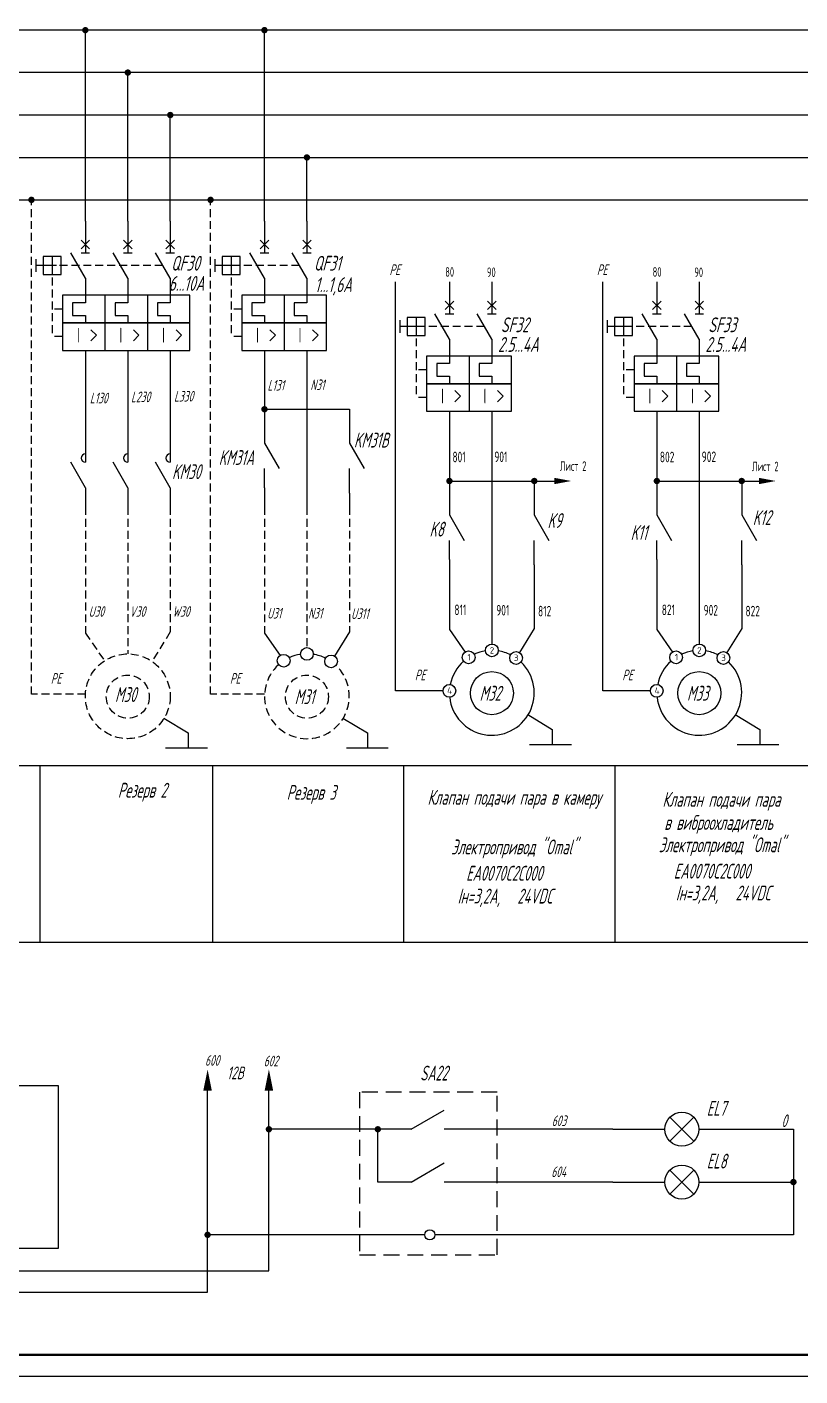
# Model space of a CAD drawing. Header units: millimetres. Extents: x 294 to 6216, y -3442 to 2720.
# Drawn here: x 943 to 1125.1, y 215.3 to 533.3 of the extents above; entities that cross this region are included whole.
import ezdxf

# ---------------------------------------------------------------- set-up
doc = ezdxf.new("R2010")
doc.units = ezdxf.units.MM
doc.header["$LTSCALE"] = 15
for name, pattern in [('HIDDEN', [0.375, 0.25, -0.125]), ('HIDDEN2', [0.1875, 0.125, -0.0625]), ('K5LT_BASIC', [0])]:
    doc.linetypes.add(name, pattern=pattern)
doc.layers.add('0.35 TEXT', color=7, linetype='Continuous', lineweight=35)
doc.layers.add('LWT 0.6', color=7, linetype='Continuous', lineweight=50)
doc.layers.add('ШТРИХОВАЯ', color=7, linetype='HIDDEN')
doc.layers.add('ШТРИХОВАЯ 2', color=7, linetype='HIDDEN2')
doc.styles.add('33', font='gost.shx', dxfattribs={"width": 0.75, "oblique": 15, "height": 2.5})
doc.styles.add('34', font='gost.shx', dxfattribs={"width": 0.75, "oblique": 15, "height": 3.5})
doc.styles.add('OPIS', font='TXT.SHX', dxfattribs={"height": 1.5})

# ---------------------------------------------------------------- blocks, each defined once
blk = doc.blocks.new('Контактор 3 ф')
at = {"linetype": 'K5LT_BASIC'}
for p, q in [((0, 0), (0, -4.5)), ((10, 0), (10, -4.5)), ((20, 0), (20, -4.5)), ((0, -10.5), (-3.46, -4.5)), ((10, -10.5), (6.54, -4.5)), ((20, -10.5), (16.54, -4.5)), ((0, -10.5), (0, -15)), ((10, -10.5), (10, -15)), ((20, -10.5), (20, -15))]:
    blk.add_line(p, q, dxfattribs=at)
for centre in [(0, -3.5), (10, -3.5), (20, -3.5)]:
    blk.add_arc(centre, 1, 90, 270, dxfattribs=at)
blk = doc.blocks.new('QF+KK')
for p, q in [((0, 0), (0, -7.5)), ((10, 0), (10, -7.5)), ((20, 0), (20, -7.5)), ((-1, -6.54), (1, -4.54)), ((-1, -4.54), (1, -6.54)), ((9, -6.54), (11, -4.54)), ((9, -4.54), (11, -6.54)), ((19, -6.54), (21, -4.54)), ((19, -4.54), (21, -6.54)), ((-11.63, -11.98), (-11.63, -9.02)), ((-7.83, -8.38), (-7.83, -12.62)), ((0, -13.5), (-3.46, -7.5)), ((-1, -7.5), (1, -7.5)), ((10, -13.5), (6.54, -7.5)), ((9, -7.5), (11, -7.5)), ((20, -13.5), (16.54, -7.5)), ((19, -7.5), (21, -7.5)), ((-9.6, -10.5), (-11.63, -10.5)), ((-6.78, -10.5), (-9.95, -10.5)), ((0, -13.5), (0, -18)), ((10, -13.5), (10, -18)), ((20, -13.5), (20, -18)), ((0, -18), (0, -19.25)), ((4.62, -17.5), (4.62, -24)), ((10, -18), (10, -19.25)), ((14.62, -17.5), (14.62, -24)), ((20, -18), (20, -19.25)), ((0, -19.25), (-3, -19.25)), ((-3, -19.25), (-3, -22.25)), ((-3, -22.25), (0, -22.25)), ((0, -22.25), (0, -24)), ((10, -19.25), (7, -19.25)), ((7, -19.25), (7, -22.25)), ((7, -22.25), (10, -22.25)), ((10, -22.25), (10, -24)), ((20, -19.25), (17, -19.25)), ((17, -19.25), (17, -22.25)), ((17, -22.25), (20, -22.25)), ((20, -22.25), (20, -24)), ((4.62, -24), (4.62, -30.5)), ((14.62, -24), (14.62, -30.5)), ((1.29, -25.61), (2.6, -26.93)), ((2.6, -26.93), (1.29, -28.24)), ((11.31, -25.61), (12.63, -26.93)), ((12.63, -26.93), (11.31, -28.24)), ((21.37, -25.61), (22.68, -26.93)), ((22.68, -26.93), (21.37, -28.24)), ((0, -30.5), (0, -38)), ((10, -30.5), (10, -38)), ((20, -30.5), (20, -38))]:
    blk.add_line(p, q)
for points in [[(-9.95, -12.62), (-5.71, -12.62), (-5.71, -8.38), (-9.95, -8.38)], [(-5.38, -24), (24.62, -24), (24.62, -17.5), (-5.38, -17.5)], [(-5.38, -30.5), (24.62, -30.5), (24.62, -24), (-5.38, -24)]]:
    blk.add_lwpolyline(points, close=True)
at = {"layer": 'ШТРИХОВАЯ 2'}
for p, q in [((18.27, -10.5), (-7.83, -10.5)), ((-7.83, -10.5), (-7.83, -27.25)), ((-5.38, -20.75), (-7.83, -20.75)), ((-5.38, -27.25), (-7.83, -27.25))]:
    blk.add_line(p, q, dxfattribs=at)
at = {"layer": '0.35 TEXT', "style": '34', "width": 0.75}
for p in [(-2, -28.65), (8.03, -28.65), (18.08, -28.65)]:
    blk.add_text('I ', height=3.5, dxfattribs=at).set_placement(p)

msp = doc.modelspace()

# ---------------------------------------------------------------- linework, layer by layer
for p, q in [((1437.65, 532.549, -0.02), (334.576, 532.549, -0.02)), ((1547.638, 532.549, -0.02), (394.377, 532.549, -0.02)), ((956.721, 487.549, -0.02), (956.714, 532.549, -0.02)), ((998.932, 487.549, -0.02), (998.925, 532.549, -0.02)), ((1437.65, 522.549, -0.02), (334.576, 522.549, -0.02)), ((1547.638, 522.549, -0.02), (394.377, 522.549, -0.02)), ((966.721, 487.549, -0.02), (966.721, 522.549, -0.02)), ((1437.65, 512.549, -0.02), (334.576, 512.549, -0.02)), ((1547.638, 512.549, -0.02), (394.377, 512.549, -0.02)), ((976.721, 487.549, -0.02), (976.721, 512.549, -0.02)), ((334.576, 502.549, -0.02), (1437.65, 502.549, -0.02)), ((394.377, 502.549, -0.02), (1547.638, 502.549, -0.02)), ((1008.932, 487.549, -0.02), (1008.932, 502.549, -0.02)), ((334.576, 492.549, -0.02), (1435.401, 492.549, -0.02)), ((405.206, 492.549, -0.02), (1547.638, 492.549, -0.02)), ((956.721, 487.549, -0.02), (956.721, 480.049, -0.02)), ((966.721, 487.549, -0.02), (966.721, 480.049, -0.02)), ((976.721, 487.549, -0.02), (976.721, 480.049, -0.02)), ((998.932, 487.549, -0.02), (998.932, 480.049, -0.02)), ((998.932, 487.549, -0.02), (998.932, 480.049, -0.02)), ((1008.932, 487.549, -0.02), (1008.932, 480.049, -0.02)), ((1008.932, 487.549, -0.02), (1008.932, 480.049, -0.02)), ((997.932, 481.008, -0.02), (999.932, 483.008, -0.02)), ((997.932, 483.008, -0.02), (999.932, 481.008, -0.02)), ((1007.932, 481.008, -0.02), (1009.932, 483.008, -0.02)), ((1007.932, 483.008, -0.02), (1009.932, 481.008, -0.02)), ((987.299, 475.567, -0.02), (987.299, 478.53, -0.02)), ((989.336, 477.049, -0.02), (987.299, 477.049, -0.02)), ((992.157, 477.049, -0.02), (988.983, 477.049, -0.02)), ((991.102, 479.167, -0.02), (991.102, 474.93, -0.02)), ((998.932, 474.049, -0.02), (995.472, 480.049, -0.02)), ((997.932, 480.049, -0.02), (999.932, 480.049, -0.02)), ((1008.932, 474.049, -0.02), (1005.472, 480.049, -0.02)), ((1007.932, 480.049, -0.02), (1009.932, 480.049, -0.02)), ((998.932, 474.049, -0.02), (998.932, 469.549, -0.02)), ((1008.932, 474.049, -0.02), (1008.932, 469.549, -0.02)), ((1029.815, 376.806, -0.02), (1029.815, 473.21, -0.02)), ((1042.519, 473.21, -0.02), (1042.519, 465.71, -0.02)), ((1042.519, 473.21, -0.02), (1042.519, 465.71, -0.02)), ((1052.519, 473.21, -0.02), (1052.519, 465.71, -0.02)), ((1052.519, 473.21, -0.02), (1052.519, 465.71, -0.02)), ((1078.696, 376.806, -0.02), (1078.696, 473.21, -0.02)), ((1091.401, 473.21, -0.02), (1091.401, 465.71, -0.02)), ((1091.401, 473.21, -0.02), (1091.401, 465.71, -0.02)), ((1101.401, 473.21, -0.02), (1101.401, 465.71, -0.02)), ((1101.401, 473.21, -0.02), (1101.401, 465.71, -0.02)), ((998.932, 468.299, -0.02), (995.932, 468.299, -0.02)), ((995.932, 468.299, -0.02), (995.932, 465.299, -0.02)), ((998.932, 469.549, -0.02), (998.932, 468.299, -0.02)), ((1003.556, 470.049, -0.02), (1003.556, 463.549, -0.02)), ((1008.932, 468.299, -0.02), (1005.932, 468.299, -0.02)), ((1005.932, 468.299, -0.02), (1005.932, 465.299, -0.02)), ((1008.932, 469.549, -0.02), (1008.932, 468.299, -0.02)), ((1041.519, 466.669, -0.02), (1043.519, 468.669, -0.02)), ((1041.519, 468.669, -0.02), (1043.519, 466.669, -0.02)), ((1051.519, 466.669, -0.02), (1053.519, 468.669, -0.02)), ((1051.519, 468.669, -0.02), (1053.519, 466.669, -0.02)), ((1090.401, 466.669, -0.02), (1092.401, 468.669, -0.02)), ((1090.401, 468.669, -0.02), (1092.401, 466.669, -0.02)), ((1100.401, 466.669, -0.02), (1102.401, 468.669, -0.02)), ((1100.401, 468.669, -0.02), (1102.401, 466.669, -0.02)), ((995.932, 465.299, -0.02), (998.932, 465.299, -0.02)), ((998.932, 465.299, -0.02), (998.932, 463.549, -0.02)), ((1005.932, 465.299, -0.02), (1008.932, 465.299, -0.02)), ((1008.932, 465.299, -0.02), (1008.932, 463.549, -0.02)), ((1034.689, 464.828, -0.02), (1034.689, 460.591, -0.02)), ((1042.519, 459.71, -0.02), (1039.059, 465.71, -0.02)), ((1041.519, 465.71, -0.02), (1043.519, 465.71, -0.02)), ((1052.519, 459.71, -0.02), (1049.059, 465.71, -0.02)), ((1051.519, 465.71, -0.02), (1053.519, 465.71, -0.02)), ((1083.57, 464.828, -0.02), (1083.57, 460.591, -0.02)), ((1091.401, 459.71, -0.02), (1087.941, 465.71, -0.02)), ((1090.401, 465.71, -0.02), (1092.401, 465.71, -0.02)), ((1101.401, 459.71, -0.02), (1097.941, 465.71, -0.02)), ((1100.401, 465.71, -0.02), (1102.401, 465.71, -0.02)), ((1000.219, 461.937, -0.02), (1001.534, 460.623, -0.02)), ((1003.556, 463.549, -0.02), (1003.556, 457.049, -0.02)), ((1010.244, 461.937, -0.02), (1011.558, 460.623, -0.02)), ((1030.886, 461.228, -0.02), (1030.886, 464.191, -0.02)), ((1032.923, 462.71, -0.02), (1030.886, 462.71, -0.02)), ((1035.744, 462.71, -0.02), (1032.57, 462.71, -0.02)), ((1079.767, 461.228, -0.02), (1079.767, 464.191, -0.02)), ((1081.805, 462.71, -0.02), (1079.767, 462.71, -0.02)), ((1084.625, 462.71, -0.02), (1081.452, 462.71, -0.02)), ((1001.534, 460.623, -0.02), (1000.219, 459.308, -0.02)), ((1011.558, 460.623, -0.02), (1010.244, 459.308, -0.02)), ((1042.519, 459.71, -0.02), (1042.519, 455.21, -0.02)), ((1052.519, 459.71, -0.02), (1052.519, 455.21, -0.02)), ((1091.401, 459.71, -0.02), (1091.401, 455.21, -0.02)), ((1101.401, 459.71, -0.02), (1101.401, 455.21, -0.02)), ((956.721, 457.049, -0.02), (956.721, 435.189, -0.02)), ((966.721, 457.049, -0.02), (966.721, 435.189, -0.02)), ((976.721, 457.049, -0.02), (976.721, 435.189, -0.02)), ((998.932, 457.049, -0.02), (998.932, 435.189, -0.02)), ((998.932, 457.049, -0.02), (998.932, 449.549, -0.02)), ((1008.932, 457.049, -0.02), (1008.932, 420.159, -0.02)), ((1008.932, 457.049, -0.02), (1008.932, 449.549, -0.02)), ((1042.519, 455.21, -0.02), (1042.519, 453.96, -0.02)), ((1047.143, 455.71, -0.02), (1047.143, 449.21, -0.02)), ((1052.519, 455.21, -0.02), (1052.519, 453.96, -0.02)), ((1091.401, 455.21, -0.02), (1091.401, 453.96, -0.02)), ((1096.024, 455.71, -0.02), (1096.024, 449.21, -0.02)), ((1101.401, 455.21, -0.02), (1101.401, 453.96, -0.02)), ((1042.519, 453.96, -0.02), (1039.519, 453.96, -0.02)), ((1039.519, 453.96, -0.02), (1039.519, 450.96, -0.02)), ((1052.519, 453.96, -0.02), (1049.519, 453.96, -0.02)), ((1049.519, 453.96, -0.02), (1049.519, 450.96, -0.02)), ((1091.401, 453.96, -0.02), (1088.401, 453.96, -0.02)), ((1088.401, 453.96, -0.02), (1088.401, 450.96, -0.02)), ((1101.401, 453.96, -0.02), (1098.401, 453.96, -0.02)), ((1098.401, 453.96, -0.02), (1098.401, 450.96, -0.02)), ((1039.519, 450.96, -0.02), (1042.519, 450.96, -0.02)), ((1042.519, 450.96, -0.02), (1042.519, 449.21, -0.02)), ((1047.143, 449.21, -0.02), (1047.143, 442.71, -0.02)), ((1049.519, 450.96, -0.02), (1052.519, 450.96, -0.02)), ((1052.519, 450.96, -0.02), (1052.519, 449.21, -0.02)), ((1088.401, 450.96, -0.02), (1091.401, 450.96, -0.02)), ((1091.401, 450.96, -0.02), (1091.401, 449.21, -0.02)), ((1096.024, 449.21, -0.02), (1096.024, 442.71, -0.02)), ((1098.401, 450.96, -0.02), (1101.401, 450.96, -0.02)), ((1101.401, 450.96, -0.02), (1101.401, 449.21, -0.02)), ((1043.807, 447.598, -0.02), (1045.121, 446.284, -0.02)), ((1045.121, 446.284, -0.02), (1043.807, 444.969, -0.02)), ((1053.831, 447.598, -0.02), (1055.145, 446.284, -0.02)), ((1055.145, 446.284, -0.02), (1053.831, 444.969, -0.02)), ((1092.688, 447.598, -0.02), (1094.002, 446.284, -0.02)), ((1094.002, 446.284, -0.02), (1092.688, 444.969, -0.02)), ((1102.712, 447.598, -0.02), (1104.027, 446.284, -0.02)), ((1104.027, 446.284, -0.02), (1102.712, 444.969, -0.02)), ((998.932, 443.187, -0.02), (1018.932, 443.187, -0.02)), ((1018.932, 443.187, -0.02), (1018.932, 435.189, -0.02)), ((1042.519, 442.71, -0.02), (1042.519, 418.276, -0.02)), ((1042.519, 442.71, -0.02), (1042.519, 432.635, -0.02)), ((1052.519, 442.71, -0.02), (1052.519, 403.245, -0.02)), ((1091.401, 442.71, -0.02), (1091.401, 418.276, -0.02)), ((1091.401, 442.71, -0.02), (1091.401, 432.635, -0.02)), ((1101.401, 442.71, -0.02), (1101.401, 403.245, -0.02)), ((1101.401, 442.71, -0.02), (1101.401, 432.635, -0.02)), ((1042.519, 426.274, -0.02), (1067.216, 426.274, -0.02)), ((1062.519, 426.274, -0.02), (1062.519, 418.276, -0.02)), ((1091.401, 426.274, -0.02), (1116.414, 426.274, -0.02)), ((1111.401, 426.274, -0.02), (1111.401, 418.276, -0.02)), ((1042.519, 403.24, -0.02), (1042.519, 391.237, -0.02)), ((1052.519, 403.245, -0.02), (1052.519, 387.836, -0.02)), ((1062.519, 403.276, -0.02), (1062.519, 391.507, -0.02)), ((1091.401, 403.24, -0.02), (1091.401, 391.237, -0.02)), ((1101.401, 403.245, -0.02), (1101.401, 387.836, -0.02)), ((1111.401, 403.276, -0.02), (1111.401, 391.507, -0.02)), ((1042.519, 391.237, -0.02), (1046.192, 385.937, -0.02)), ((1062.519, 391.507, -0.02), (1059.005, 385.83, -0.02)), ((1091.401, 391.237, -0.02), (1095.073, 385.937, -0.02)), ((1111.401, 391.507, -0.02), (1107.887, 385.83, -0.02)), ((998.932, 390.423, -0.02), (1002.604, 385.123, -0.02)), ((1018.932, 390.693, -0.02), (1015.418, 385.016, -0.02)), ((1041.006, 376.806, -0.02), (1029.815, 376.806, -0.02)), ((1089.888, 376.806, -0.02), (1078.696, 376.806, -0.02)), ((1225.92, 359.112, -0.02), (339.705, 359.112, -0.02)), ((946.015, 359.112, -0.02), (946.015, 317.449, -0.02)), ((986.651, 359.112, -0.02), (986.651, 317.449, -0.02)), ((1031.684, 359.112, -0.02), (1031.684, 317.449, -0.02)), ((1081.522, 359.112, -0.02), (1081.522, 317.449, -0.02)), ((1225.92, 317.449, -0.02), (339.705, 317.449, -0.02)), ((985.524, 248.577, -0.02), (985.524, 282.583, -0.02)), ((999.97, 240.056, -0.02), (999.97, 282.572, -0.02)), ((1033.505, 273.458, -0.02), (1041.3, 277.958, -0.02)), ((999.97, 275.577, -0.02), (999.97, 275.577, -0.02)), ((1100.135, 276.285, -0.02), (1094.475, 270.632, -0.02)), ((1100.135, 276.285, -0.02), (1094.475, 270.632, -0.02)), ((1100.132, 270.628, -0.02), (1094.478, 276.289, -0.02)), ((1100.132, 270.628, -0.02), (1094.478, 276.289, -0.02)), ((1033.505, 273.458, -0.02), (999.97, 273.458, -0.02)), ((1025.645, 273.458, -0.02), (1025.645, 273.458, -0.02)), ((1025.645, 261.018, -0.02), (1025.645, 273.458, -0.02)), ((1080.998, 273.458, -0.02), (1041.3, 273.458, -0.02)), ((1080.998, 273.458, -0.02), (1093.296, 273.458, -0.02)), ((1101.305, 273.458, -0.02), (1123.588, 273.458, -0.02)), ((1123.588, 273.458, -0.02), (1123.588, 248.577, -0.02)), ((1033.505, 261.018, -0.02), (1041.3, 265.518, -0.02)), ((1033.505, 261.018, -0.02), (1025.645, 261.018, -0.02)), ((1080.998, 261.018, -0.02), (1041.3, 261.018, -0.02)), ((1080.998, 261.018, -0.02), (1093.296, 261.018, -0.02)), ((1100.135, 263.845, -0.02), (1094.475, 258.191, -0.02)), ((1100.135, 263.845, -0.02), (1094.475, 258.191, -0.02)), ((1100.132, 258.188, -0.02), (1094.478, 263.848, -0.02)), ((1100.132, 258.188, -0.02), (1094.478, 263.848, -0.02)), ((1101.305, 261.018, -0.02), (1123.588, 261.018, -0.02)), ((1036.694, 248.577, -0.02), (985.524, 248.577, -0.02)), ((985.524, 235.084, -0.02), (985.524, 248.577, -0.02)), ((1123.588, 248.577, -0.02), (1039.101, 248.577, -0.02)), ((308.213, 215.294, -0.02), (1569.213, 215.294, -0.02))]:
    msp.add_line(p, q)
at = {"linetype": 'K5LT_BASIC'}
for p, q in [((998.932, 435.189, -0.02), (1002.392, 429.189, -0.02)), ((1018.932, 435.189, -0.02), (1022.392, 429.189, -0.02)), ((998.932, 424.689, -0.02), (998.932, 429.189, -0.02)), ((1018.932, 423.409, -0.02), (1018.932, 429.189, -0.02)), ((998.932, 424.689, -0.02), (998.932, 420.189, -0.02)), ((1018.932, 423.409, -0.02), (1018.932, 420.189, -0.02)), ((1042.519, 418.276, -0.02), (1045.979, 412.276, -0.02)), ((1062.519, 418.276, -0.02), (1065.979, 412.276, -0.02)), ((1091.401, 418.276, -0.02), (1094.861, 412.276, -0.02)), ((1111.401, 418.276, -0.02), (1114.861, 412.276, -0.02)), ((1042.519, 407.776, -0.02), (1042.519, 412.276, -0.02)), ((1062.519, 406.496, -0.02), (1062.519, 412.276, -0.02)), ((1091.401, 407.776, -0.02), (1091.401, 412.276, -0.02)), ((1111.401, 406.496, -0.02), (1111.401, 412.276, -0.02)), ((1042.519, 407.776, -0.02), (1042.519, 403.276, -0.02)), ((1091.401, 407.776, -0.02), (1091.401, 403.276, -0.02)), ((1062.519, 406.496, -0.02), (1062.519, 403.276, -0.02)), ((1111.401, 406.496, -0.02), (1111.401, 403.276, -0.02))]:
    msp.add_line(p, q, dxfattribs=at)
at = {"linetype": 'Continuous'}
for p, q in [((975.213, 370.401, -0.02), (980.968, 366.887, -0.02)), ((1017.424, 370.401, -0.02), (1023.179, 366.887, -0.02)), ((1061.011, 371.215, -0.02), (1066.766, 367.701, -0.02)), ((1109.892, 371.215, -0.02), (1115.647, 367.701, -0.02)), ((980.968, 366.887, -0.02), (980.968, 363.373, -0.02)), ((1023.179, 366.887, -0.02), (1023.179, 363.373, -0.02)), ((1066.766, 367.701, -0.02), (1066.766, 364.187, -0.02)), ((1115.647, 367.701, -0.02), (1115.647, 364.187, -0.02)), ((975.624, 363.373, -0.02), (985.49, 363.373, -0.02)), ((1018.246, 363.373, -0.02), (1028.112, 363.373, -0.02)), ((1061.422, 364.187, -0.02), (1071.288, 364.187, -0.02)), ((1110.303, 364.187, -0.02), (1120.169, 364.187, -0.02))]:
    msp.add_line(p, q, dxfattribs=at)
at = {"color": 0}
for p, q in [((792.615, 240.056, -0.02), (999.97, 240.056, -0.02)), ((778.168, 235.084, -0.02), (985.524, 235.084, -0.02))]:
    msp.add_line(p, q, dxfattribs=at)
at = {"const_width": 0.75, "elevation": -0.02}
for points in [[(956.339, 532.549, 1), (957.089, 532.549, 1)], [(998.55, 532.549, 1), (999.3, 532.549, 1)], [(966.346, 522.549, 1), (967.096, 522.549, 1)], [(976.346, 512.549, 1), (977.096, 512.549, 1)], [(1008.557, 502.549, 1), (1009.307, 502.549, 1)], [(943.642, 492.549, 1), (944.392, 492.549, 1)], [(985.853, 492.549, 1), (986.603, 492.549, 1)], [(998.557, 443.187, -1), (999.307, 443.187, -1)], [(1042.144, 426.274, -1), (1042.894, 426.274, -1)], [(1062.144, 426.274, -1), (1062.894, 426.274, -1)], [(1091.026, 426.274, -1), (1091.776, 426.274, -1)], [(1111.026, 426.274, -1), (1111.776, 426.274, -1)], [(999.595, 273.458, 1), (1000.345, 273.458, 1)], [(1025.27, 273.458, 1), (1026.02, 273.458, 1)], [(1123.213, 261.018, 1), (1123.963, 261.018, 1)], [(985.149, 248.577, 1), (985.899, 248.577, 1)]]:
    msp.add_lwpolyline(points, format="xyb", close=True, dxfattribs=at)
at = {"elevation": -0.02}
for points in [[(988.983, 474.93), (993.221, 474.93), (993.221, 479.167), (988.983, 479.167)], [(993.556, 463.549), (1013.556, 463.549), (1013.556, 470.049), (993.556, 470.049)], [(1032.57, 460.591), (1036.808, 460.591), (1036.808, 464.828), (1032.57, 464.828)], [(1081.452, 460.591), (1085.689, 460.591), (1085.689, 464.828), (1081.452, 464.828)], [(993.556, 457.049), (1013.556, 457.049), (1013.556, 463.549), (993.556, 463.549)], [(1037.143, 449.21), (1057.143, 449.21), (1057.143, 455.71), (1037.143, 455.71)], [(1086.024, 449.21), (1106.024, 449.21), (1106.024, 455.71), (1086.024, 455.71)], [(1037.143, 442.71), (1057.143, 442.71), (1057.143, 449.21), (1037.143, 449.21)], [(1086.024, 442.71), (1106.024, 442.71), (1106.024, 449.21), (1086.024, 449.21)], [(919.631, 245.444), (950.422, 245.444), (950.422, 283.726), (919.631, 283.726)]]:
    msp.add_lwpolyline(points, close=True, dxfattribs=at)
for points in [[(1067.216, 426.274, 1.5, 0, 0), (1071.216, 426.274, 0, 0, 0)], [(1115.438, 426.274, 1.5, 0, 0), (1119.438, 426.274, 0, 0, 0)], [(985.524, 282.583, 2, 0, 0), (985.527, 287.583, 0, 0, 0)], [(999.97, 282.572, 2, 0, 0), (999.973, 287.572, 0, 0, 0)]]:
    msp.add_lwpolyline(points, format="xyseb", dxfattribs=at)
for centre, radius in [((1003.459, 383.89, -0.02), 1.5), ((1008.932, 385.522, -0.02), 1.5), ((1014.629, 383.74, -0.02), 1.5), ((1047.046, 384.704, -0.02), 1.5), ((1052.519, 386.336, -0.02), 1.5), ((1058.216, 384.554, -0.02), 1.5), ((1095.927, 384.704, -0.02), 1.5), ((1101.401, 386.336, -0.02), 1.5), ((1107.097, 384.554, -0.02), 1.5), ((1052.519, 376.265, -0.02), 5.073), ((1101.401, 376.265, -0.02), 5.073), ((1042.506, 376.806, -0.02), 1.5), ((1091.388, 376.806, -0.02), 1.5), ((1097.296, 273.458, -0.02), 4), ((1097.305, 273.458, -0.02), 4), ((1097.296, 261.018, -0.02), 4), ((1097.305, 261.018, -0.02), 4), ((1037.898, 248.577, -0.02), 1.204)]:
    msp.add_circle(centre, radius)
for centre, radius, start, end in [((956.721, 532.369, -0.02), 0.375, 0, 180), ((956.721, 532.369, -0.02), 0.375, 180, 0), ((998.932, 532.369, -0.02), 0.375, 0, 180), ((998.932, 532.369, -0.02), 0.375, 180, 0), ((966.787, 522.369, -0.02), 0.375, 0, 180), ((966.787, 522.369, -0.02), 0.375, 180, 0), ((976.853, 512.369, -0.02), 0.375, 0, 180), ((976.853, 512.369, -0.02), 0.375, 180, 0), ((1008.998, 502.369, -0.02), 0.375, 0, 180), ((1008.998, 502.369, -0.02), 0.375, 180, 0), ((1008.932, 375.526, -0.02), 9.996, 98.60565, 114.59312), ((1008.932, 375.526, -0.02), 9.996, 63.86533, 81.39435), ((1052.519, 376.34, -0.02), 9.996, 98.60565, 114.59312), ((1052.519, 376.34, -0.02), 9.996, 63.86533, 81.39435), ((1101.401, 376.34, -0.02), 9.996, 98.60565, 114.59312), ((1101.401, 376.34, -0.02), 9.996, 63.86533, 81.39435), ((1052.519, 376.34, -0.02), 9.996, 185.92698, 46.65402), ((1052.519, 376.34, -0.02), 9.996, 131.80442, 168.7424), ((1101.401, 376.34, -0.02), 9.996, 185.92698, 46.65402), ((1101.401, 376.34, -0.02), 9.996, 131.80442, 168.7424)]:
    msp.add_arc(centre, radius, start, end)
at = {"layer": 'LWT 0.6'}
msp.add_line((1564.213, 220.294, -0.02), (328.213, 220.294, -0.02), dxfattribs=at)
at = {"layer": 'ШТРИХОВАЯ', "elevation": -0.02}
msp.add_lwpolyline([(1021.358, 243.875), (1053.751, 243.875), (1053.751, 282.211), (1021.358, 282.211)], close=True, dxfattribs=at)
at = {"layer": 'ШТРИХОВАЯ 2'}
for p, q in [((944.017, 375.992, -0.02), (944.017, 492.924, -0.02)), ((986.228, 375.992, -0.02), (986.228, 492.924, -0.02)), ((1007.202, 477.049, -0.02), (991.102, 477.049, -0.02)), ((991.102, 477.049, -0.02), (991.102, 460.299, -0.02)), ((993.556, 466.799, -0.02), (991.102, 466.799, -0.02)), ((1050.789, 462.71, -0.02), (1034.689, 462.71, -0.02)), ((1034.689, 462.71, -0.02), (1034.689, 445.96, -0.02)), ((1099.671, 462.71, -0.02), (1083.57, 462.71, -0.02)), ((1083.57, 462.71, -0.02), (1083.57, 445.96, -0.02)), ((993.556, 460.299, -0.02), (991.102, 460.299, -0.02)), ((1037.143, 452.46, -0.02), (1034.689, 452.46, -0.02)), ((1086.024, 452.46, -0.02), (1083.57, 452.46, -0.02)), ((1037.143, 445.96, -0.02), (1034.689, 445.96, -0.02)), ((1086.024, 445.96, -0.02), (1083.57, 445.96, -0.02)), ((956.721, 420.153, -0.02), (956.721, 390.423, -0.02)), ((966.721, 420.159, -0.02), (966.721, 385.522, -0.02)), ((976.721, 420.189, -0.02), (976.721, 390.693, -0.02)), ((998.932, 420.153, -0.02), (998.932, 390.423, -0.02)), ((1008.932, 420.159, -0.02), (1008.932, 387.022, -0.02)), ((1018.932, 420.189, -0.02), (1018.932, 390.693, -0.02)), ((956.721, 390.423, -0.02), (961.303, 383.811, -0.02)), ((976.721, 390.693, -0.02), (972.469, 383.824, -0.02)), ((956.708, 375.992, -0.02), (944.017, 375.992, -0.02)), ((998.919, 375.992, -0.02), (986.228, 375.992, -0.02))]:
    msp.add_line(p, q, dxfattribs=at)
for centre, radius in [((966.721, 375.526, -0.02), 9.996), ((966.721, 375.451, -0.02), 5.073), ((1008.932, 375.451, -0.02), 5.073)]:
    msp.add_circle(centre, radius, dxfattribs=at)
msp.add_arc((1008.932, 375.526, -0.02), 9.996, 131.80442, 46.65402, dxfattribs=at)

# ---------------------------------------------------------------- block references
for name, p in [('QF+KK', (956.721, 487.549, -0.02)), ('Контактор 3 ф', (956.721, 435.189, -0.02))]:
    msp.add_blockref(name, p)

# ---------------------------------------------------------------- texts
at = {"ltscale": 2, "char_height": 1.5, "width": 3, "attachment_point": 1, "style": 'OPIS'}
for s, insert in [('1', (1046.759, 385.492, -0.02)), ('2', (1052.009, 387.109, -0.02)), ('3', (1057.684, 385.367, -0.02)), ('1', (1095.64, 385.492, -0.02)), ('2', (1100.891, 387.109, -0.02)), ('3', (1106.565, 385.367, -0.02)), ('4', (1041.974, 377.619, -0.02)), ('4', (1090.856, 377.619, -0.02))]:
    msp.add_mtext(s, dxfattribs=dict(at, insert=insert))
at = {"layer": '0.35 TEXT', "oblique": 15}
for s, height, style, width, p in [('QF30', 3.5, '34', 0.8, (976.929, 475.86, -0.02)), ('QF31', 3.5, '34', 0.8, (1010.587, 475.855, -0.02)), ('PE', 2.5, '33', 0.8, (1028.39, 474.823, -0.02)), ('PE', 2.5, '33', 0.8, (1077.271, 474.823, -0.02)), ('6...10A', 3.5, '34', 0.8, (976.358, 471.099, -0.02)), ('1...1,6A', 3.5, '34', 0.8, (1010.799, 470.809, -0.02)), ('SF32', 3.5, '34', 0.8, (1054.651, 461.346, -0.02)), ('SF33', 3.5, '34', 0.8, (1103.532, 461.346, -0.02)), ('2.5...4A', 3.5, '34', 0.8, (1053.961, 456.711, -0.02)), ('2.5...4A', 3.5, '34', 0.8, (1102.842, 456.711, -0.02)), ('L131', 2.5, '33', 0.8, (999.643, 447.594, -0.02)), ('N31', 2.5, '33', 0.8, (1009.736, 447.694, -0.02)), ('L130', 2.5, '33', 0.8, (957.771, 444.572, -0.02)), ('L230', 2.5, '33', 0.8, (967.477, 444.852, -0.02)), ('L330', 2.5, '33', 0.8, (977.614, 445.001, -0.02)), ('KM31B', 3.5, '34', 0.75, (1020.008, 434.157, -0.02)), ('KM31A', 3.5, '34', 0.75, (988.154, 430.047, -0.02)), ('KM30', 3.5, '34', 0.75, (977.152, 426.717, -0.02)), ('K8', 3.5, '34', 0.75, (1037.822, 413.166, -0.02)), ('K9', 3.5, '34', 0.75, (1065.644, 415.198, -0.02)), ('K12', 3.5, '34', 0.75, (1114.012, 415.894, -0.02)), ('K11', 3.5, '34', 0.75, (1085.221, 412.368, -0.02)), ('U30', 2.5, '33', 0.8, (957.489, 394.254, -0.02)), ('V30', 2.5, '33', 0.8, (967.139, 394.254, -0.02)), ('W30', 2.5, '33', 0.8, (977.248, 394.254, -0.02)), ('U31', 2.5, '33', 0.8, (999.562, 393.843, -0.02)), ('N31', 2.5, '33', 0.8, (1009.211, 393.843, -0.02)), ('U311', 2.5, '33', 0.8, (1019.326, 393.738, -0.02)), ('PE', 2.5, '33', 0.8, (1034.381, 379.297, -0.02)), ('PE', 2.5, '33', 0.8, (1083.262, 379.297, -0.02)), ('PE', 2.5, '33', 0.8, (948.583, 378.483, -0.02)), ('PE', 2.5, '33', 0.8, (990.794, 378.483, -0.02)), ('M30', 3.5, '34', 0.75, (963.702, 374.184, -0.02)), ('M31', 3.5, '34', 0.75, (1006.041, 373.677, -0.02)), ('M32', 3.5, '34', 0.75, (1049.628, 374.491, -0.02)), ('M33', 3.5, '34', 0.75, (1098.509, 374.491, -0.02)), ('Резерв 2', 3.5, '34', 0.75, (964.376, 351.638, -0.02)), ('Резерв 3', 3.5, '34', 0.75, (1004.16, 351.125, -0.02)), ('Клапан подачи пара в камеру', 3.5, '34', 0.75, (1037.35, 349.957, -0.041)), ('Клапан подачи пара', 3.5, '34', 0.75, (1092.722, 349.488, -0.041)), (' в виброохладитель ', 3.5, '34', 0.75, (1091.805, 344.025, -0.041)), ('Электропривод "Omal" ', 3.5, '34', 0.75, (1042.923, 338.269, -0.041)), ('Электропривод "Omal" ', 3.5, '34', 0.75, (1091.856, 338.771, -0.041)), ('EA0070C2С000', 3.5, '34', 0.75, (1046.459, 332.05, -0.041)), ('EA0070C2С000', 3.5, '34', 0.75, (1095.392, 332.552, -0.041)), ('  Iн=3,2A,   24VDC', 3.5, '34', 0.75, (1093.189, 327.402, -0.041)), ('  Iн=3,2A,   24VDC', 3.5, '34', 0.75, (1041.757, 326.669, -0.041)), ('600', 2.5, '33', 0.8, (984.925, 288.436, -0.02)), ('602', 2.5, '33', 0.8, (998.768, 288.299, -0.02)), ('12В', 3, '33', 0.8, (990.098, 285.245, -0.02)), ('SA22', 3.5, '34', 0.75, (1035.623, 284.953, -0.02)), ('EL7', 3.5, '34', 0.75, (1103.16, 276.644, -0.02)), ('603', 2.5, '33', 0.8, (1066.64, 274.209, -0.02)), ('0', 3, '33', 0.8, (1120.769, 273.961, -0.02)), ('EL8', 3.5, '34', 0.75, (1103.16, 264.204, -0.02)), ('604', 2.5, '33', 0.8, (1066.526, 262.2, -0.02))]:
    msp.add_text(s, height=height, dxfattribs=dict(at, style=style, width=width)).set_placement(p)
at = {"layer": '0.35 TEXT'}
for s, height, style, width, p in [('80', 2.25, '33', 0.774574, (1041.528, 474.429, -0.02)), ('90', 2.25, '33', 0.774574, (1051.356, 474.363, -0.02)), ('80', 2.25, '33', 0.774574, (1090.41, 474.429, -0.02)), ('90', 2.25, '33', 0.774574, (1100.237, 474.363, -0.02)), ('I ', 3.5, '34', 0.75, (996.936, 458.903, -0.02)), ('I ', 3.5, '34', 0.75, (1006.96, 458.903, -0.02)), ('I ', 3.5, '34', 0.75, (1040.523, 444.564, -0.02)), ('I ', 3.5, '34', 0.75, (1050.547, 444.564, -0.02)), ('I ', 3.5, '34', 0.75, (1089.404, 444.564, -0.02)), ('I ', 3.5, '34', 0.75, (1099.428, 444.564, -0.02)), ('801', 2.5, '33', 0.8, (1043.23, 430.681, -0.02)), ('901', 2.5, '33', 0.8, (1053.092, 430.736, -0.02)), ('802', 2.5, '33', 0.8, (1092.111, 430.681, -0.02)), ('902', 2.5, '33', 0.8, (1101.974, 430.736, -0.02)), ('Лист 2', 2.25, '33', 0.8, (1068.533, 428.663)), ('Лист 2', 2.25, '33', 0.8, (1113.818, 428.589)), ('811', 2.5, '33', 0.8, (1043.678, 394.652, -0.02)), ('901', 2.5, '33', 0.8, (1053.541, 394.558, -0.02)), ('812', 2.5, '33', 0.8, (1063.402, 394.354, -0.02)), ('821', 2.5, '33', 0.8, (1092.559, 394.652, -0.02)), ('902', 2.5, '33', 0.8, (1102.422, 394.558, -0.02)), ('822', 2.5, '33', 0.8, (1112.283, 394.354, -0.02))]:
    msp.add_text(s, height=height, dxfattribs=dict(at, style=style, width=width)).set_placement(p)

doc.saveas('drawing.dxf')
